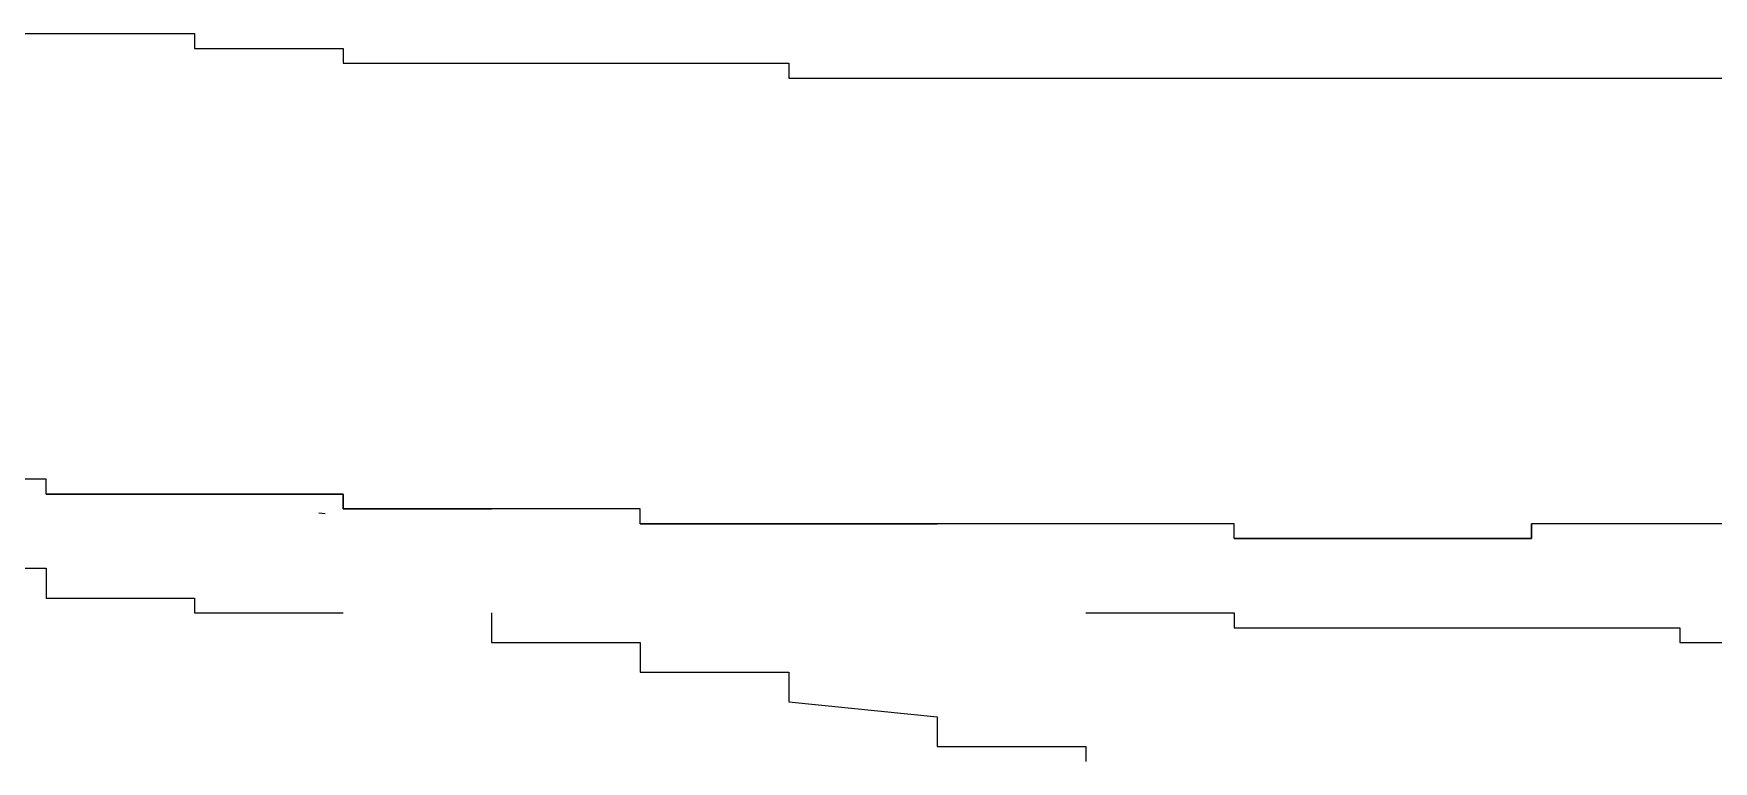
# Model space of a CAD drawing. Header units: millimetres. Extents: x -162945 to 7560, y -3558 to 130718.
# Drawn here: x -120987 to -119856, y -2261 to -1771 of the extents above; entities that cross this region are included whole.
import ezdxf

# ---------------------------------------------------------------- set-up
doc = ezdxf.new("R2010")
doc.units = ezdxf.units.MM
doc.header["$LTSCALE"] = 5
doc.layers.add('E1-RI-3F$0$A-GLAZ', color=6, linetype='Continuous')
doc.layers.add('E1-RI-3F$0$A-GLAZ-CWMG', color=3, linetype='Continuous')

msp = doc.modelspace()

# ---------------------------------------------------------------- linework, layer by layer
at = {"layer": 'E1-RI-3F$0$A-GLAZ', "color": 8}
for p, q in [((-121078.7, -1771.3), (-120978.7, -1771.3)), ((-120978.7, -1771.3), (-120978.7, -1771.3)), ((-120978.7, -1771.3), (-120978.7, -1771.3)), ((-120978.7, -1771.3), (-120978.7, -1771.3)), ((-120978.7, -1771.3), (-120978.7, -1771.3)), ((-120978.7, -1771.3), (-120978.7, -1771.3)), ((-120978.7, -1771.3), (-120978.7, -1771.3)), ((-120978.7, -1771.3), (-120978.7, -1771.3)), ((-120978.7, -1771.3), (-120878.7, -1771.3)), ((-120878.7, -1771.3), (-120878.7, -1771.3)), ((-120878.7, -1771.3), (-120878.7, -1781.3)), ((-120878.7, -1781.3), (-120878.7, -1781.3)), ((-120878.7, -1781.3), (-120878.7, -1781.3)), ((-120878.7, -1781.3), (-120878.7, -1781.3)), ((-120878.7, -1781.3), (-120878.7, -1781.3)), ((-120878.7, -1781.3), (-120878.7, -1781.3)), ((-120878.7, -1781.3), (-120878.7, -1781.3)), ((-120878.7, -1781.3), (-120778.7, -1781.3)), ((-120778.7, -1781.3), (-120778.7, -1781.3)), ((-120778.7, -1781.3), (-120778.7, -1781.3)), ((-120778.7, -1781.3), (-120778.7, -1781.3)), ((-120778.7, -1781.3), (-120778.7, -1781.3)), ((-120778.7, -1781.3), (-120778.7, -1781.3)), ((-120778.7, -1781.3), (-120778.7, -1781.3)), ((-120778.7, -1781.3), (-120778.7, -1781.3)), ((-120778.7, -1781.3), (-120778.7, -1791.3)), ((-120778.7, -1791.3), (-120678.7, -1791.3)), ((-120678.7, -1791.3), (-120678.7, -1791.3)), ((-120678.7, -1791.3), (-120678.7, -1791.3)), ((-120678.7, -1791.3), (-120678.7, -1791.3)), ((-120678.7, -1791.3), (-120678.7, -1791.3)), ((-120678.7, -1791.3), (-120678.7, -1791.3)), ((-120678.7, -1791.3), (-120678.7, -1791.3)), ((-120678.7, -1791.3), (-120678.7, -1791.3)), ((-120678.7, -1791.3), (-120678.7, -1791.3)), ((-120678.7, -1791.3), (-120578.7, -1791.3)), ((-120578.7, -1791.3), (-120578.7, -1791.3)), ((-120578.7, -1791.3), (-120578.7, -1791.3)), ((-120578.7, -1791.3), (-120578.7, -1791.3)), ((-120578.7, -1791.3), (-120578.7, -1791.3)), ((-120578.7, -1791.3), (-120578.7, -1791.3)), ((-120578.7, -1791.3), (-120578.7, -1791.3)), ((-120578.7, -1791.3), (-120578.7, -1791.3)), ((-120578.7, -1791.3), (-120478.7, -1791.3)), ((-120478.7, -1791.3), (-120478.7, -1801.3)), ((-120478.7, -1801.3), (-120478.7, -1801.3)), ((-120478.7, -1801.3), (-120478.7, -1801.3)), ((-120478.7, -1801.3), (-120478.7, -1801.3)), ((-120478.7, -1801.3), (-120478.7, -1801.3)), ((-120478.7, -1801.3), (-120478.7, -1801.3)), ((-120478.7, -1801.3), (-120478.7, -1801.3)), ((-120478.7, -1801.3), (-120478.7, -1801.3)), ((-120478.7, -1801.3), (-120378.7, -1801.3)), ((-120378.7, -1801.3), (-120378.7, -1801.3)), ((-120378.7, -1801.3), (-120378.7, -1801.3)), ((-120378.7, -1801.3), (-120378.7, -1801.3)), ((-120378.7, -1801.3), (-120378.7, -1801.3)), ((-120378.7, -1801.3), (-120378.7, -1801.3)), ((-120378.7, -1801.3), (-120378.7, -1801.3)), ((-120378.7, -1801.3), (-120378.7, -1801.3)), ((-120378.7, -1801.3), (-120378.7, -1801.3)), ((-120378.7, -1801.3), (-120278.7, -1801.3)), ((-120278.7, -1801.3), (-120278.7, -1801.3)), ((-120278.7, -1801.3), (-120278.7, -1801.3)), ((-120278.7, -1801.3), (-120278.7, -1801.3)), ((-120278.7, -1801.3), (-120278.7, -1801.3)), ((-120278.7, -1801.3), (-120278.7, -1801.3)), ((-120278.7, -1801.3), (-120278.7, -1801.3)), ((-120278.7, -1801.3), (-120278.7, -1801.3)), ((-120278.7, -1801.3), (-120178.7, -1801.3)), ((-120178.7, -1801.3), (-120178.7, -1801.3)), ((-120178.7, -1801.3), (-120178.7, -1801.3)), ((-120178.7, -1801.3), (-120178.7, -1801.3)), ((-120178.7, -1801.3), (-120178.7, -1801.3)), ((-120178.7, -1801.3), (-120178.7, -1801.3)), ((-120178.7, -1801.3), (-120178.7, -1801.3)), ((-120178.7, -1801.3), (-120178.7, -1801.3)), ((-120178.7, -1801.3), (-120178.7, -1801.3)), ((-120178.7, -1801.3), (-120078.7, -1801.3)), ((-120078.7, -1801.3), (-120078.7, -1801.3)), ((-120078.7, -1801.3), (-120078.7, -1801.3)), ((-120078.7, -1801.3), (-120078.7, -1801.3)), ((-120078.7, -1801.3), (-120078.7, -1801.3)), ((-120078.7, -1801.3), (-120078.7, -1801.3)), ((-120078.7, -1801.3), (-120078.7, -1801.3)), ((-120078.7, -1801.3), (-120078.7, -1801.3)), ((-120078.7, -1801.3), (-120078.7, -1801.3)), ((-120078.7, -1801.3), (-119978.7, -1801.3)), ((-119978.7, -1801.3), (-119978.7, -1801.3)), ((-119978.7, -1801.3), (-119978.7, -1801.3)), ((-119978.7, -1801.3), (-119978.7, -1801.3)), ((-119978.7, -1801.3), (-119978.7, -1801.3)), ((-119978.7, -1801.3), (-119978.7, -1801.3)), ((-119978.7, -1801.3), (-119978.7, -1801.3)), ((-119978.7, -1801.3), (-119978.7, -1801.3)), ((-119978.7, -1801.3), (-119978.7, -1801.3)), ((-119978.7, -1801.3), (-119878.7, -1801.3)), ((-119878.7, -1801.3), (-119878.7, -1801.3)), ((-119878.7, -1801.3), (-119878.7, -1801.3)), ((-119878.7, -1801.3), (-119878.7, -1801.3)), ((-119878.7, -1801.3), (-119878.7, -1801.3)), ((-119878.7, -1801.3), (-119878.7, -1801.3)), ((-119878.7, -1801.3), (-119878.7, -1801.3)), ((-119878.7, -1801.3), (-119878.7, -1801.3)), ((-119878.7, -1801.3), (-119778.7, -1801.3)), ((-120978.7, -2071.3), (-121078.7, -2071.3)), ((-120978.7, -2081.3), (-120978.7, -2071.3)), ((-120978.7, -2071.3), (-120978.7, -2071.3)), ((-120978.7, -2071.3), (-120978.7, -2071.3)), ((-120978.7, -2071.3), (-120978.7, -2071.3)), ((-120978.7, -2071.3), (-120978.7, -2071.3)), ((-120978.7, -2071.3), (-120978.7, -2071.3)), ((-120878.7, -2081.3), (-120978.7, -2081.3)), ((-120978.7, -2081.3), (-120978.7, -2081.3)), ((-120978.7, -2081.3), (-120978.7, -2081.3)), ((-120778.7, -2081.3), (-120878.7, -2081.3)), ((-120878.7, -2081.3), (-120878.7, -2081.3)), ((-120878.7, -2081.3), (-120878.7, -2081.3)), ((-120878.7, -2081.3), (-120878.7, -2081.3)), ((-120878.7, -2081.3), (-120878.7, -2081.3)), ((-120878.7, -2081.3), (-120878.7, -2081.3)), ((-120878.7, -2081.3), (-120878.7, -2081.3)), ((-120878.7, -2081.3), (-120878.7, -2081.3)), ((-120878.7, -2081.3), (-120878.7, -2081.3)), ((-120778.7, -2091.3), (-120778.7, -2081.3)), ((-120778.7, -2081.3), (-120778.7, -2081.3)), ((-120678.7, -2091.3), (-120778.7, -2091.3)), ((-120778.7, -2091.3), (-120778.7, -2091.3)), ((-120778.7, -2091.3), (-120778.7, -2091.3)), ((-120778.7, -2091.3), (-120778.7, -2091.3)), ((-120778.7, -2091.3), (-120778.7, -2091.3)), ((-120778.7, -2091.3), (-120778.7, -2091.3)), ((-120578.7, -2091.3), (-120678.7, -2091.3)), ((-120678.7, -2091.3), (-120678.7, -2091.3)), ((-120678.7, -2091.3), (-120678.7, -2091.3)), ((-120678.7, -2091.3), (-120678.7, -2091.3)), ((-120678.7, -2091.3), (-120678.7, -2091.3)), ((-120678.7, -2091.3), (-120678.7, -2091.3)), ((-120678.7, -2091.3), (-120678.7, -2091.3)), ((-120678.7, -2091.3), (-120678.7, -2091.3)), ((-120678.7, -2091.3), (-120678.7, -2091.3)), ((-120578.7, -2101.3), (-120578.7, -2091.3)), ((-120578.7, -2091.3), (-120578.7, -2091.3)), ((-120578.7, -2091.3), (-120578.7, -2091.3)), ((-120478.7, -2101.3), (-120578.7, -2101.3)), ((-120578.7, -2101.3), (-120578.7, -2101.3)), ((-120578.7, -2101.3), (-120578.7, -2101.3)), ((-120578.7, -2101.3), (-120578.7, -2101.3)), ((-120578.7, -2101.3), (-120578.7, -2101.3)), ((-120578.7, -2101.3), (-120578.7, -2101.3)), ((-120378.7, -2101.3), (-120478.7, -2101.3)), ((-120478.7, -2101.3), (-120478.7, -2101.3)), ((-120478.7, -2101.3), (-120478.7, -2101.3)), ((-120478.7, -2101.3), (-120478.7, -2101.3)), ((-120478.7, -2101.3), (-120478.7, -2101.3)), ((-120478.7, -2101.3), (-120478.7, -2101.3)), ((-120478.7, -2101.3), (-120478.7, -2101.3)), ((-120478.7, -2101.3), (-120478.7, -2101.3)), ((-120478.7, -2101.3), (-120478.7, -2101.3)), ((-120278.7, -2101.3), (-120378.7, -2101.3)), ((-120378.7, -2101.3), (-120378.7, -2101.3)), ((-120378.7, -2101.3), (-120378.7, -2101.3)), ((-120378.7, -2101.3), (-120378.7, -2101.3)), ((-120378.7, -2101.3), (-120378.7, -2101.3)), ((-120378.7, -2101.3), (-120378.7, -2101.3)), ((-120378.7, -2101.3), (-120378.7, -2101.3)), ((-120378.7, -2101.3), (-120378.7, -2101.3)), ((-120378.7, -2101.3), (-120378.7, -2101.3)), ((-120178.7, -2101.3), (-120278.7, -2101.3)), ((-120278.7, -2101.3), (-120278.7, -2101.3)), ((-120278.7, -2101.3), (-120278.7, -2101.3)), ((-120278.7, -2101.3), (-120278.7, -2101.3)), ((-120278.7, -2101.3), (-120278.7, -2101.3)), ((-120278.7, -2101.3), (-120278.7, -2101.3)), ((-120278.7, -2101.3), (-120278.7, -2101.3)), ((-120278.7, -2101.3), (-120278.7, -2101.3)), ((-120278.7, -2101.3), (-120278.7, -2101.3)), ((-120178.7, -2111.3), (-120178.7, -2101.3)), ((-119878.7, -2101.3), (-119978.7, -2101.3)), ((-119978.7, -2101.3), (-119978.7, -2101.3)), ((-119978.7, -2101.3), (-119978.7, -2101.3)), ((-119978.7, -2101.3), (-119978.7, -2111.3)), ((-119978.7, -2101.3), (-119978.7, -2101.3)), ((-119978.7, -2111.3), (-119978.7, -2101.3)), ((-119978.7, -2101.3), (-119978.7, -2101.3)), ((-119978.7, -2101.3), (-119978.7, -2101.3)), ((-119978.7, -2101.3), (-119978.7, -2101.3)), ((-119978.7, -2101.3), (-119978.7, -2101.3)), ((-119978.7, -2101.3), (-119978.7, -2101.3)), ((-119978.7, -2101.3), (-119978.7, -2101.3)), ((-119978.7, -2101.3), (-119978.7, -2101.3)), ((-119978.7, -2101.3), (-119978.7, -2101.3)), ((-119978.7, -2101.3), (-119978.7, -2101.3)), ((-119978.7, -2101.3), (-119978.7, -2101.3)), ((-119978.7, -2101.3), (-119978.7, -2101.3)), ((-119978.7, -2101.3), (-119978.7, -2101.3)), ((-119778.7, -2101.3), (-119878.7, -2101.3)), ((-119878.7, -2101.3), (-119878.7, -2101.3)), ((-119878.7, -2101.3), (-119878.7, -2101.3)), ((-119878.7, -2101.3), (-119878.7, -2101.3)), ((-119878.7, -2101.3), (-119878.7, -2101.3)), ((-119878.7, -2101.3), (-119878.7, -2101.3)), ((-119878.7, -2101.3), (-119878.7, -2101.3)), ((-119878.7, -2101.3), (-119878.7, -2101.3)), ((-119878.7, -2101.3), (-119878.7, -2101.3)), ((-120078.7, -2111.3), (-120178.7, -2111.3)), ((-120178.7, -2111.3), (-120178.7, -2111.3)), ((-120178.7, -2111.3), (-120178.7, -2111.3)), ((-120178.7, -2111.3), (-120178.7, -2111.3)), ((-120178.7, -2111.3), (-120178.7, -2111.3)), ((-120178.7, -2111.3), (-120178.7, -2111.3)), ((-120178.7, -2111.3), (-120178.7, -2111.3)), ((-120178.7, -2111.3), (-120178.7, -2111.3)), ((-120178.7, -2111.3), (-120178.7, -2111.3)), ((-120178.7, -2111.3), (-120178.7, -2111.3)), ((-120178.7, -2111.3), (-120178.7, -2111.3)), ((-120178.7, -2111.3), (-120178.7, -2111.3)), ((-120178.7, -2111.3), (-120178.7, -2111.3)), ((-120178.7, -2111.3), (-120178.7, -2111.3)), ((-120178.7, -2111.3), (-120178.7, -2111.3)), ((-120178.7, -2111.3), (-120178.7, -2111.3)), ((-120178.7, -2111.3), (-120178.7, -2111.3)), ((-120178.7, -2111.3), (-120178.7, -2111.3)), ((-120178.7, -2111.3), (-120178.7, -2111.3)), ((-120178.7, -2111.3), (-120178.7, -2111.3)), ((-120178.7, -2111.3), (-120178.7, -2111.3)), ((-120178.7, -2111.3), (-120178.7, -2111.3)), ((-120178.7, -2111.3), (-120178.7, -2111.3)), ((-120178.7, -2111.3), (-120178.7, -2111.3)), ((-120178.7, -2111.3), (-120178.7, -2111.3)), ((-120178.7, -2111.3), (-120178.7, -2111.3)), ((-120178.7, -2111.3), (-120178.7, -2111.3)), ((-120178.7, -2111.3), (-120178.7, -2111.3)), ((-120178.7, -2111.3), (-120178.7, -2111.3)), ((-120178.7, -2111.3), (-120178.7, -2111.3)), ((-120178.7, -2111.3), (-120178.7, -2111.3)), ((-120178.7, -2111.3), (-120178.7, -2111.3)), ((-120178.7, -2111.3), (-120178.7, -2111.3)), ((-120178.7, -2111.3), (-120178.7, -2111.3)), ((-120178.7, -2111.3), (-120178.7, -2111.3)), ((-120178.7, -2111.3), (-120178.7, -2111.3)), ((-120178.7, -2111.3), (-120078.7, -2111.3)), ((-119978.7, -2111.3), (-120078.7, -2111.3)), ((-120078.7, -2111.3), (-120078.7, -2111.3)), ((-120078.7, -2111.3), (-120078.7, -2111.3)), ((-120078.7, -2111.3), (-120078.7, -2111.3)), ((-120078.7, -2111.3), (-120078.7, -2111.3)), ((-120078.7, -2111.3), (-120078.7, -2111.3)), ((-120078.7, -2111.3), (-120078.7, -2111.3)), ((-120078.7, -2111.3), (-120078.7, -2111.3)), ((-120078.7, -2111.3), (-120078.7, -2111.3)), ((-120078.7, -2111.3), (-120078.7, -2111.3)), ((-120078.7, -2111.3), (-120078.7, -2111.3)), ((-120078.7, -2111.3), (-120078.7, -2111.3)), ((-120078.7, -2111.3), (-120078.7, -2111.3)), ((-120078.7, -2111.3), (-120078.7, -2111.3)), ((-120078.7, -2111.3), (-120078.7, -2111.3)), ((-120078.7, -2111.3), (-120078.7, -2111.3)), ((-120078.7, -2111.3), (-120078.7, -2111.3)), ((-120078.7, -2111.3), (-120078.7, -2111.3)), ((-120078.7, -2111.3), (-120078.7, -2111.3)), ((-120078.7, -2111.3), (-120078.7, -2111.3)), ((-120078.7, -2111.3), (-120078.7, -2111.3)), ((-120078.7, -2111.3), (-120078.7, -2111.3)), ((-120078.7, -2111.3), (-120078.7, -2111.3)), ((-120078.7, -2111.3), (-120078.7, -2111.3)), ((-120078.7, -2111.3), (-120078.7, -2111.3)), ((-120078.7, -2111.3), (-120078.7, -2111.3)), ((-120078.7, -2111.3), (-120078.7, -2111.3)), ((-120078.7, -2111.3), (-120078.7, -2111.3)), ((-120078.7, -2111.3), (-120078.7, -2111.3)), ((-120078.7, -2111.3), (-120078.7, -2111.3)), ((-120078.7, -2111.3), (-120078.7, -2111.3)), ((-120078.7, -2111.3), (-120078.7, -2111.3)), ((-120078.7, -2111.3), (-120078.7, -2111.3)), ((-120078.7, -2111.3), (-120078.7, -2111.3)), ((-120078.7, -2111.3), (-120078.7, -2111.3)), ((-120078.7, -2111.3), (-120078.7, -2111.3)), ((-120078.7, -2111.3), (-120078.7, -2111.3)), ((-120078.7, -2111.3), (-120078.7, -2111.3)), ((-120078.7, -2111.3), (-120078.7, -2111.3)), ((-120078.7, -2111.3), (-120078.7, -2111.3)), ((-120078.7, -2111.3), (-120078.7, -2111.3)), ((-120078.7, -2111.3), (-120078.7, -2111.3)), ((-120078.7, -2111.3), (-120078.7, -2111.3)), ((-120078.7, -2111.3), (-120078.7, -2111.3)), ((-120078.7, -2111.3), (-120078.7, -2111.3)), ((-120078.7, -2111.3), (-120078.7, -2111.3)), ((-120078.7, -2111.3), (-120078.7, -2111.3)), ((-120078.7, -2111.3), (-120078.7, -2111.3)), ((-120078.7, -2111.3), (-120078.7, -2111.3)), ((-120078.7, -2111.3), (-120078.7, -2111.3)), ((-120078.7, -2111.3), (-120078.7, -2111.3)), ((-120078.7, -2111.3), (-120078.7, -2111.3)), ((-120078.7, -2111.3), (-120078.7, -2111.3)), ((-120078.7, -2111.3), (-120078.7, -2111.3)), ((-120078.7, -2111.3), (-120078.7, -2111.3)), ((-120078.7, -2111.3), (-120078.7, -2111.3)), ((-120078.7, -2111.3), (-120078.7, -2111.3)), ((-120078.7, -2111.3), (-120078.7, -2111.3)), ((-120078.7, -2111.3), (-120078.7, -2111.3)), ((-120078.7, -2111.3), (-120078.7, -2111.3)), ((-120078.7, -2111.3), (-120078.7, -2111.3)), ((-120078.7, -2111.3), (-120078.7, -2111.3)), ((-120078.7, -2111.3), (-120078.7, -2111.3)), ((-120078.7, -2111.3), (-120078.7, -2111.3)), ((-120078.7, -2111.3), (-120078.7, -2111.3)), ((-120078.7, -2111.3), (-120078.7, -2111.3)), ((-120078.7, -2111.3), (-120078.7, -2111.3)), ((-120078.7, -2111.3), (-120078.7, -2111.3)), ((-120078.7, -2111.3), (-120078.7, -2111.3)), ((-120078.7, -2111.3), (-120078.7, -2111.3)), ((-120078.7, -2111.3), (-120078.7, -2111.3)), ((-120078.7, -2111.3), (-120078.7, -2111.3)), ((-120078.7, -2111.3), (-120078.7, -2111.3)), ((-120078.7, -2111.3), (-120078.7, -2111.3)), ((-120078.7, -2111.3), (-120078.7, -2111.3)), ((-120078.7, -2111.3), (-120078.7, -2111.3)), ((-120078.7, -2111.3), (-120078.7, -2111.3)), ((-120078.7, -2111.3), (-120078.7, -2111.3)), ((-120078.7, -2111.3), (-119978.7, -2111.3)), ((-120078.7, -2111.3), (-120078.7, -2111.3)), ((-120078.7, -2111.3), (-120078.7, -2111.3)), ((-119978.7, -2111.3), (-119978.7, -2111.3)), ((-119978.7, -2111.3), (-119978.7, -2111.3)), ((-119978.7, -2111.3), (-119978.7, -2111.3)), ((-119978.7, -2111.3), (-119978.7, -2111.3)), ((-119978.7, -2111.3), (-119978.7, -2111.3)), ((-119978.7, -2111.3), (-119978.7, -2111.3)), ((-119978.7, -2111.3), (-119978.7, -2111.3)), ((-119978.7, -2111.3), (-119978.7, -2111.3)), ((-119978.7, -2111.3), (-119978.7, -2111.3)), ((-119978.7, -2111.3), (-119978.7, -2111.3)), ((-119978.7, -2111.3), (-119978.7, -2111.3)), ((-119978.7, -2111.3), (-119978.7, -2111.3)), ((-119978.7, -2111.3), (-119978.7, -2111.3)), ((-119978.7, -2111.3), (-119978.7, -2111.3)), ((-119978.7, -2111.3), (-119978.7, -2111.3)), ((-119978.7, -2111.3), (-119978.7, -2111.3)), ((-119978.7, -2111.3), (-119978.7, -2111.3)), ((-119978.7, -2111.3), (-119978.7, -2111.3)), ((-119978.7, -2111.3), (-119978.7, -2111.3)), ((-119978.7, -2111.3), (-119978.7, -2111.3)), ((-119978.7, -2111.3), (-119978.7, -2111.3)), ((-119978.7, -2111.3), (-119978.7, -2111.3)), ((-119978.7, -2111.3), (-119978.7, -2111.3)), ((-119978.7, -2111.3), (-119978.7, -2111.3)), ((-119978.7, -2111.3), (-119978.7, -2111.3)), ((-119978.7, -2111.3), (-119978.7, -2111.3)), ((-119978.7, -2111.3), (-119978.7, -2111.3)), ((-119978.7, -2111.3), (-119978.7, -2111.3)), ((-119978.7, -2111.3), (-119978.7, -2111.3)), ((-119978.7, -2111.3), (-119978.7, -2111.3)), ((-119978.7, -2111.3), (-119978.7, -2111.3)), ((-119978.7, -2111.3), (-119978.7, -2111.3)), ((-119978.7, -2111.3), (-119978.7, -2111.3)), ((-119978.7, -2111.3), (-119978.7, -2111.3)), ((-119978.7, -2111.3), (-119978.7, -2111.3)), ((-119978.7, -2111.3), (-119978.7, -2111.3)), ((-119978.7, -2111.3), (-119978.7, -2111.3)), ((-119978.7, -2111.3), (-119978.7, -2111.3)), ((-119978.7, -2111.3), (-119978.7, -2111.3)), ((-119978.7, -2111.3), (-119978.7, -2111.3)), ((-119978.7, -2111.3), (-119978.7, -2111.3)), ((-119978.7, -2111.3), (-119978.7, -2111.3)), ((-119978.7, -2111.3), (-119978.7, -2111.3)), ((-119978.7, -2111.3), (-119978.7, -2111.3)), ((-119978.7, -2111.3), (-119978.7, -2111.3)), ((-119978.7, -2111.3), (-119978.7, -2111.3)), ((-119978.7, -2111.3), (-119978.7, -2111.3)), ((-119978.7, -2111.3), (-119978.7, -2111.3)), ((-121078.7, -2131.3), (-120978.7, -2131.3)), ((-120978.7, -2131.3), (-120978.7, -2131.3)), ((-120978.7, -2131.3), (-120978.7, -2131.3)), ((-120978.7, -2131.3), (-120978.7, -2131.3)), ((-120978.7, -2131.3), (-120978.7, -2141.3)), ((-120978.7, -2141.3), (-120978.7, -2141.3)), ((-120978.7, -2141.3), (-120978.7, -2141.3)), ((-120978.7, -2141.3), (-120978.7, -2141.3)), ((-120978.7, -2141.3), (-120978.7, -2141.3)), ((-120978.7, -2141.3), (-120978.7, -2141.3)), ((-120978.7, -2141.3), (-120978.7, -2141.3)), ((-120978.7, -2141.3), (-120978.7, -2141.3)), ((-120978.7, -2141.3), (-120978.7, -2141.3)), ((-120978.7, -2141.3), (-120978.7, -2141.3)), ((-120978.7, -2141.3), (-120978.7, -2141.3)), ((-120978.7, -2141.3), (-120978.7, -2141.3)), ((-120978.7, -2141.3), (-120978.7, -2141.3)), ((-120978.7, -2141.3), (-120978.7, -2141.3)), ((-120978.7, -2141.3), (-120978.7, -2141.3)), ((-120978.7, -2141.3), (-120978.7, -2141.3)), ((-120978.7, -2141.3), (-120978.7, -2141.3)), ((-120978.7, -2141.3), (-120978.7, -2141.3)), ((-120978.7, -2141.3), (-120978.7, -2141.3)), ((-120978.7, -2141.3), (-120978.7, -2141.3)), ((-120978.7, -2141.3), (-120978.7, -2141.3)), ((-120978.7, -2141.3), (-120978.7, -2141.3)), ((-120978.7, -2141.3), (-120978.7, -2141.3)), ((-120978.7, -2141.3), (-120978.7, -2141.3)), ((-120978.7, -2141.3), (-120978.7, -2141.3)), ((-120978.7, -2141.3), (-120978.7, -2141.3)), ((-120978.7, -2141.3), (-120978.7, -2141.3)), ((-120978.7, -2141.3), (-120978.7, -2141.3)), ((-120978.7, -2141.3), (-120978.7, -2141.3)), ((-120978.7, -2141.3), (-120978.7, -2141.3)), ((-120978.7, -2141.3), (-120978.7, -2141.3)), ((-120978.7, -2141.3), (-120978.7, -2141.3)), ((-120978.7, -2141.3), (-120978.7, -2141.3)), ((-120978.7, -2141.3), (-120978.7, -2151.3)), ((-120978.7, -2151.3), (-120878.7, -2151.3)), ((-120878.7, -2151.3), (-120878.7, -2151.3)), ((-120878.7, -2151.3), (-120878.7, -2151.3)), ((-120878.7, -2151.3), (-120878.7, -2151.3)), ((-120878.7, -2151.3), (-120878.7, -2151.3)), ((-120878.7, -2151.3), (-120878.7, -2151.3)), ((-120878.7, -2151.3), (-120878.7, -2151.3)), ((-120878.7, -2151.3), (-120878.7, -2151.3)), ((-120878.7, -2151.3), (-120878.7, -2151.3)), ((-120878.7, -2151.3), (-120878.7, -2151.3)), ((-120878.7, -2151.3), (-120878.7, -2151.3)), ((-120878.7, -2151.3), (-120878.7, -2151.3)), ((-120878.7, -2151.3), (-120878.7, -2151.3)), ((-120878.7, -2151.3), (-120878.7, -2151.3)), ((-120878.7, -2151.3), (-120878.7, -2151.3)), ((-120878.7, -2151.3), (-120878.7, -2151.3)), ((-120878.7, -2151.3), (-120878.7, -2151.3)), ((-120878.7, -2151.3), (-120878.7, -2151.3)), ((-120878.7, -2151.3), (-120878.7, -2151.3)), ((-120878.7, -2151.3), (-120878.7, -2151.3)), ((-120878.7, -2151.3), (-120878.7, -2151.3)), ((-120878.7, -2151.3), (-120878.7, -2151.3)), ((-120878.7, -2151.3), (-120878.7, -2151.3)), ((-120878.7, -2151.3), (-120878.7, -2151.3)), ((-120878.7, -2151.3), (-120878.7, -2151.3)), ((-120878.7, -2151.3), (-120878.7, -2151.3)), ((-120878.7, -2151.3), (-120878.7, -2151.3)), ((-120878.7, -2151.3), (-120878.7, -2151.3)), ((-120878.7, -2151.3), (-120878.7, -2151.3)), ((-120878.7, -2151.3), (-120878.7, -2151.3)), ((-120878.7, -2151.3), (-120878.7, -2151.3)), ((-120878.7, -2151.3), (-120878.7, -2151.3)), ((-120878.7, -2151.3), (-120878.7, -2161.3)), ((-120878.7, -2161.3), (-120878.7, -2161.3)), ((-120878.7, -2161.3), (-120878.7, -2161.3)), ((-120878.7, -2161.3), (-120878.7, -2161.3)), ((-120878.7, -2161.3), (-120878.7, -2161.3)), ((-120878.7, -2161.3), (-120878.7, -2161.3)), ((-120878.7, -2161.3), (-120778.7, -2161.3)), ((-120778.7, -2161.3), (-120778.7, -2161.3)), ((-120778.7, -2161.3), (-120778.7, -2161.3)), ((-120778.7, -2161.3), (-120778.7, -2161.3)), ((-120778.7, -2161.3), (-120778.7, -2161.3)), ((-120778.7, -2161.3), (-120778.7, -2161.3)), ((-120778.7, -2161.3), (-120778.7, -2161.3)), ((-120778.7, -2161.3), (-120778.7, -2161.3)), ((-120778.7, -2161.3), (-120778.7, -2161.3)), ((-120778.7, -2161.3), (-120778.7, -2161.3)), ((-120778.7, -2161.3), (-120778.7, -2161.3)), ((-120778.7, -2161.3), (-120778.7, -2161.3)), ((-120778.7, -2161.3), (-120778.7, -2161.3)), ((-120778.7, -2161.3), (-120778.7, -2161.3)), ((-120678.7, -2161.3), (-120678.7, -2161.3)), ((-120678.7, -2161.3), (-120678.7, -2161.3)), ((-120678.7, -2161.3), (-120678.7, -2161.3)), ((-120678.7, -2161.3), (-120678.7, -2161.3)), ((-120678.7, -2161.3), (-120678.7, -2161.3)), ((-120678.7, -2161.3), (-120678.7, -2161.3)), ((-120678.7, -2161.3), (-120678.7, -2161.3)), ((-120678.7, -2161.3), (-120678.7, -2161.3)), ((-120678.7, -2161.3), (-120678.7, -2161.3)), ((-120678.7, -2161.3), (-120678.7, -2171.3)), ((-120678.7, -2171.3), (-120678.7, -2171.3)), ((-120678.7, -2171.3), (-120678.7, -2171.3)), ((-120678.7, -2171.3), (-120678.7, -2171.3)), ((-120678.7, -2171.3), (-120678.7, -2171.3)), ((-120678.7, -2171.3), (-120678.7, -2171.3)), ((-120678.7, -2171.3), (-120678.7, -2171.3)), ((-120678.7, -2171.3), (-120678.7, -2171.3)), ((-120678.7, -2171.3), (-120678.7, -2171.3)), ((-120678.7, -2171.3), (-120678.7, -2171.3)), ((-120678.7, -2171.3), (-120678.7, -2171.3)), ((-120678.7, -2171.3), (-120678.7, -2171.3)), ((-120678.7, -2171.3), (-120678.7, -2171.3)), ((-120678.7, -2171.3), (-120678.7, -2171.3)), ((-120678.7, -2171.3), (-120678.7, -2171.3)), ((-120678.7, -2171.3), (-120678.7, -2171.3)), ((-120678.7, -2171.3), (-120678.7, -2171.3)), ((-120678.7, -2171.3), (-120678.7, -2171.3)), ((-120678.7, -2171.3), (-120678.7, -2171.3)), ((-120678.7, -2171.3), (-120678.7, -2171.3)), ((-120678.7, -2171.3), (-120678.7, -2181.3)), ((-120278.7, -2161.3), (-120278.7, -2161.3)), ((-120278.7, -2161.3), (-120278.7, -2161.3)), ((-120278.7, -2161.3), (-120278.7, -2161.3)), ((-120278.7, -2161.3), (-120278.7, -2161.3)), ((-120278.7, -2161.3), (-120278.7, -2161.3)), ((-120278.7, -2161.3), (-120278.7, -2161.3)), ((-120278.7, -2161.3), (-120278.7, -2161.3)), ((-120278.7, -2161.3), (-120278.7, -2161.3)), ((-120278.7, -2161.3), (-120278.7, -2161.3)), ((-120278.7, -2161.3), (-120278.7, -2161.3)), ((-120278.7, -2161.3), (-120278.7, -2161.3)), ((-120278.7, -2161.3), (-120278.7, -2161.3)), ((-120278.7, -2161.3), (-120278.7, -2161.3)), ((-120278.7, -2161.3), (-120278.7, -2161.3)), ((-120278.7, -2161.3), (-120278.7, -2161.3)), ((-120278.7, -2161.3), (-120278.7, -2161.3)), ((-120278.7, -2161.3), (-120278.7, -2161.3)), ((-120278.7, -2161.3), (-120278.7, -2161.3)), ((-120278.7, -2161.3), (-120278.7, -2161.3)), ((-120278.7, -2161.3), (-120178.7, -2161.3)), ((-120178.7, -2161.3), (-120178.7, -2161.3)), ((-120178.7, -2161.3), (-120178.7, -2161.3)), ((-120178.7, -2161.3), (-120178.7, -2161.3)), ((-120178.7, -2161.3), (-120178.7, -2161.3)), ((-120178.7, -2161.3), (-120178.7, -2161.3)), ((-120178.7, -2161.3), (-120178.7, -2161.3)), ((-120178.7, -2161.3), (-120178.7, -2161.3)), ((-120178.7, -2161.3), (-120178.7, -2171.3)), ((-120178.7, -2171.3), (-120178.7, -2171.3)), ((-120178.7, -2171.3), (-120178.7, -2171.3)), ((-120178.7, -2171.3), (-120178.7, -2171.3)), ((-120178.7, -2171.3), (-120178.7, -2171.3)), ((-120178.7, -2171.3), (-120178.7, -2171.3)), ((-120178.7, -2171.3), (-120178.7, -2171.3)), ((-120178.7, -2171.3), (-120178.7, -2171.3)), ((-120178.7, -2171.3), (-120178.7, -2171.3)), ((-120178.7, -2171.3), (-120178.7, -2171.3)), ((-120178.7, -2171.3), (-120178.7, -2171.3)), ((-120178.7, -2171.3), (-120178.7, -2171.3)), ((-120178.7, -2171.3), (-120178.7, -2171.3)), ((-120178.7, -2171.3), (-120178.7, -2171.3)), ((-120178.7, -2171.3), (-120178.7, -2171.3)), ((-120178.7, -2171.3), (-120178.7, -2171.3)), ((-120178.7, -2171.3), (-120178.7, -2171.3)), ((-120178.7, -2171.3), (-120178.7, -2171.3)), ((-120178.7, -2171.3), (-120178.7, -2171.3)), ((-120178.7, -2171.3), (-120178.7, -2171.3)), ((-120178.7, -2171.3), (-120178.7, -2171.3)), ((-120178.7, -2171.3), (-120178.7, -2171.3)), ((-120178.7, -2171.3), (-120178.7, -2171.3)), ((-120178.7, -2171.3), (-120178.7, -2171.3)), ((-120178.7, -2171.3), (-120178.7, -2171.3)), ((-120178.7, -2171.3), (-120178.7, -2171.3)), ((-120178.7, -2171.3), (-120178.7, -2171.3)), ((-120178.7, -2171.3), (-120178.7, -2171.3)), ((-120178.7, -2171.3), (-120178.7, -2171.3)), ((-120178.7, -2171.3), (-120178.7, -2171.3)), ((-120178.7, -2171.3), (-120078.7, -2171.3)), ((-120078.7, -2171.3), (-120078.7, -2171.3)), ((-120078.7, -2171.3), (-120078.7, -2171.3)), ((-120078.7, -2171.3), (-120078.7, -2171.3)), ((-120078.7, -2171.3), (-120078.7, -2171.3)), ((-120078.7, -2171.3), (-120078.7, -2171.3)), ((-120078.7, -2171.3), (-120078.7, -2171.3)), ((-120078.7, -2171.3), (-120078.7, -2171.3)), ((-120078.7, -2171.3), (-120078.7, -2171.3)), ((-120078.7, -2171.3), (-120078.7, -2171.3)), ((-120078.7, -2171.3), (-120078.7, -2171.3)), ((-120078.7, -2171.3), (-120078.7, -2171.3)), ((-120078.7, -2171.3), (-120078.7, -2171.3)), ((-120078.7, -2171.3), (-120078.7, -2171.3)), ((-120078.7, -2171.3), (-120078.7, -2171.3)), ((-120078.7, -2171.3), (-120078.7, -2171.3)), ((-120078.7, -2171.3), (-120078.7, -2171.3)), ((-120078.7, -2171.3), (-120078.7, -2171.3)), ((-120078.7, -2171.3), (-120078.7, -2171.3)), ((-120078.7, -2171.3), (-120078.7, -2171.3)), ((-120078.7, -2171.3), (-120078.7, -2171.3)), ((-120078.7, -2171.3), (-120078.7, -2171.3)), ((-120078.7, -2171.3), (-120078.7, -2171.3)), ((-120078.7, -2171.3), (-120078.7, -2171.3)), ((-120078.7, -2171.3), (-120078.7, -2171.3)), ((-120078.7, -2171.3), (-120078.7, -2171.3)), ((-120078.7, -2171.3), (-120078.7, -2171.3)), ((-120078.7, -2171.3), (-120078.7, -2171.3)), ((-120078.7, -2171.3), (-120078.7, -2171.3)), ((-120078.7, -2171.3), (-120078.7, -2171.3)), ((-120078.7, -2171.3), (-120078.7, -2171.3)), ((-120078.7, -2171.3), (-120078.7, -2171.3)), ((-120078.7, -2171.3), (-120078.7, -2171.3)), ((-120078.7, -2171.3), (-120078.7, -2171.3)), ((-120078.7, -2171.3), (-120078.7, -2171.3)), ((-120078.7, -2171.3), (-120078.7, -2171.3)), ((-120078.7, -2171.3), (-120078.7, -2171.3)), ((-120078.7, -2171.3), (-120078.7, -2171.3)), ((-120078.7, -2171.3), (-119978.7, -2171.3)), ((-119978.7, -2171.3), (-119978.7, -2171.3)), ((-119978.7, -2171.3), (-119978.7, -2171.3)), ((-119978.7, -2171.3), (-119978.7, -2171.3)), ((-119978.7, -2171.3), (-119978.7, -2171.3)), ((-119978.7, -2171.3), (-119978.7, -2171.3)), ((-119978.7, -2171.3), (-119978.7, -2171.3)), ((-119978.7, -2171.3), (-119978.7, -2171.3)), ((-119978.7, -2171.3), (-119978.7, -2171.3)), ((-119978.7, -2171.3), (-119978.7, -2171.3)), ((-119978.7, -2171.3), (-119978.7, -2171.3)), ((-119978.7, -2171.3), (-119978.7, -2171.3)), ((-119978.7, -2171.3), (-119978.7, -2171.3)), ((-119978.7, -2171.3), (-119978.7, -2171.3)), ((-119978.7, -2171.3), (-119978.7, -2171.3)), ((-119978.7, -2171.3), (-119978.7, -2171.3)), ((-119978.7, -2171.3), (-119978.7, -2171.3)), ((-119978.7, -2171.3), (-119978.7, -2171.3)), ((-119978.7, -2171.3), (-119978.7, -2171.3)), ((-119978.7, -2171.3), (-119978.7, -2171.3)), ((-119978.7, -2171.3), (-119978.7, -2171.3)), ((-119978.7, -2171.3), (-119978.7, -2171.3)), ((-119978.7, -2171.3), (-119978.7, -2171.3)), ((-119978.7, -2171.3), (-119978.7, -2171.3)), ((-119978.7, -2171.3), (-119978.7, -2171.3)), ((-119978.7, -2171.3), (-119978.7, -2171.3)), ((-119978.7, -2171.3), (-119978.7, -2171.3)), ((-119978.7, -2171.3), (-119978.7, -2171.3)), ((-119978.7, -2171.3), (-119978.7, -2171.3)), ((-119978.7, -2171.3), (-119978.7, -2171.3)), ((-119978.7, -2171.3), (-119978.7, -2171.3)), ((-119978.7, -2171.3), (-119978.7, -2171.3)), ((-119978.7, -2171.3), (-119978.7, -2171.3)), ((-119978.7, -2171.3), (-119978.7, -2171.3)), ((-119978.7, -2171.3), (-119978.7, -2171.3)), ((-119978.7, -2171.3), (-119978.7, -2171.3)), ((-119978.7, -2171.3), (-119978.7, -2171.3)), ((-119978.7, -2171.3), (-119878.7, -2171.3)), ((-119878.7, -2171.3), (-119878.7, -2171.3)), ((-119878.7, -2171.3), (-119878.7, -2171.3)), ((-119878.7, -2171.3), (-119878.7, -2171.3)), ((-119878.7, -2171.3), (-119878.7, -2171.3)), ((-119878.7, -2171.3), (-119878.7, -2171.3)), ((-119878.7, -2171.3), (-119878.7, -2171.3)), ((-119878.7, -2171.3), (-119878.7, -2171.3)), ((-119878.7, -2171.3), (-119878.7, -2171.3)), ((-119878.7, -2171.3), (-119878.7, -2171.3)), ((-119878.7, -2171.3), (-119878.7, -2171.3)), ((-119878.7, -2171.3), (-119878.7, -2171.3)), ((-119878.7, -2171.3), (-119878.7, -2171.3)), ((-119878.7, -2171.3), (-119878.7, -2171.3)), ((-119878.7, -2171.3), (-119878.7, -2171.3)), ((-119878.7, -2171.3), (-119878.7, -2181.3)), ((-120678.7, -2181.3), (-120678.7, -2181.3)), ((-120678.7, -2181.3), (-120678.7, -2181.3)), ((-120678.7, -2181.3), (-120678.7, -2181.3)), ((-120678.7, -2181.3), (-120678.7, -2181.3)), ((-120678.7, -2181.3), (-120678.7, -2181.3)), ((-120678.7, -2181.3), (-120678.7, -2181.3)), ((-120678.7, -2181.3), (-120678.7, -2181.3)), ((-120678.7, -2181.3), (-120678.7, -2181.3)), ((-120678.7, -2181.3), (-120678.7, -2181.3)), ((-120678.7, -2181.3), (-120578.7, -2181.3)), ((-120578.7, -2181.3), (-120578.7, -2181.3)), ((-120578.7, -2181.3), (-120578.7, -2181.3)), ((-120578.7, -2181.3), (-120578.7, -2181.3)), ((-120578.7, -2181.3), (-120578.7, -2181.3)), ((-120578.7, -2181.3), (-120578.7, -2181.3)), ((-120578.7, -2181.3), (-120578.7, -2181.3)), ((-120578.7, -2181.3), (-120578.7, -2181.3)), ((-120578.7, -2181.3), (-120578.7, -2181.3)), ((-120578.7, -2181.3), (-120578.7, -2191.3)), ((-119878.7, -2181.3), (-119878.7, -2181.3)), ((-119878.7, -2181.3), (-119878.7, -2181.3)), ((-119878.7, -2181.3), (-119878.7, -2181.3)), ((-119878.7, -2181.3), (-119878.7, -2181.3)), ((-119878.7, -2181.3), (-119878.7, -2181.3)), ((-119878.7, -2181.3), (-119878.7, -2181.3)), ((-119878.7, -2181.3), (-119878.7, -2181.3)), ((-119878.7, -2181.3), (-119878.7, -2181.3)), ((-119878.7, -2181.3), (-119878.7, -2181.3)), ((-119878.7, -2181.3), (-119878.7, -2181.3)), ((-119878.7, -2181.3), (-119878.7, -2181.3)), ((-119878.7, -2181.3), (-119878.7, -2181.3)), ((-119878.7, -2181.3), (-119878.7, -2181.3)), ((-119878.7, -2181.3), (-119878.7, -2181.3)), ((-119878.7, -2181.3), (-119878.7, -2181.3)), ((-119878.7, -2181.3), (-119878.7, -2181.3)), ((-119878.7, -2181.3), (-119878.7, -2181.3)), ((-119878.7, -2181.3), (-119878.7, -2181.3)), ((-119878.7, -2181.3), (-119878.7, -2181.3)), ((-119878.7, -2181.3), (-119878.7, -2181.3)), ((-119878.7, -2181.3), (-119878.7, -2181.3)), ((-119878.7, -2181.3), (-119878.7, -2181.3)), ((-119878.7, -2181.3), (-119778.7, -2181.3)), ((-120578.7, -2191.3), (-120578.7, -2191.3)), ((-120578.7, -2191.3), (-120578.7, -2191.3)), ((-120578.7, -2191.3), (-120578.7, -2191.3)), ((-120578.7, -2191.3), (-120578.7, -2191.3)), ((-120578.7, -2191.3), (-120578.7, -2191.3)), ((-120578.7, -2191.3), (-120578.7, -2191.3)), ((-120578.7, -2191.3), (-120578.7, -2191.3)), ((-120578.7, -2191.3), (-120578.7, -2191.3)), ((-120578.7, -2191.3), (-120578.7, -2191.3)), ((-120578.7, -2191.3), (-120578.7, -2191.3)), ((-120578.7, -2191.3), (-120578.7, -2191.3)), ((-120578.7, -2191.3), (-120578.7, -2191.3)), ((-120578.7, -2191.3), (-120578.7, -2191.3)), ((-120578.7, -2191.3), (-120578.7, -2191.3)), ((-120578.7, -2191.3), (-120578.7, -2191.3)), ((-120578.7, -2191.3), (-120578.7, -2191.3)), ((-120578.7, -2191.3), (-120578.7, -2191.3)), ((-120578.7, -2191.3), (-120578.7, -2191.3)), ((-120578.7, -2191.3), (-120578.7, -2191.3)), ((-120578.7, -2191.3), (-120578.7, -2201.3)), ((-120578.7, -2201.3), (-120578.7, -2201.3)), ((-120578.7, -2201.3), (-120578.7, -2201.3)), ((-120578.7, -2201.3), (-120578.7, -2201.3)), ((-120578.7, -2201.3), (-120578.7, -2201.3)), ((-120578.7, -2201.3), (-120578.7, -2201.3)), ((-120578.7, -2201.3), (-120578.7, -2201.3)), ((-120578.7, -2201.3), (-120578.7, -2201.3)), ((-120578.7, -2201.3), (-120578.7, -2201.3)), ((-120578.7, -2201.3), (-120578.7, -2201.3)), ((-120578.7, -2201.3), (-120578.7, -2201.3)), ((-120578.7, -2201.3), (-120578.7, -2201.3)), ((-120578.7, -2201.3), (-120578.7, -2201.3)), ((-120578.7, -2201.3), (-120578.7, -2201.3)), ((-120578.7, -2201.3), (-120578.7, -2201.3)), ((-120578.7, -2201.3), (-120478.7, -2201.3)), ((-120478.7, -2201.3), (-120478.7, -2201.3)), ((-120478.7, -2201.3), (-120478.7, -2201.3)), ((-120478.7, -2201.3), (-120478.7, -2201.3)), ((-120478.7, -2201.3), (-120478.7, -2211.3)), ((-120478.7, -2211.3), (-120478.7, -2211.3)), ((-120478.7, -2211.3), (-120478.7, -2211.3)), ((-120478.7, -2211.3), (-120478.7, -2211.3)), ((-120478.7, -2211.3), (-120478.7, -2211.3)), ((-120478.7, -2211.3), (-120478.7, -2211.3)), ((-120478.7, -2211.3), (-120478.7, -2211.3)), ((-120478.7, -2211.3), (-120478.7, -2211.3)), ((-120478.7, -2211.3), (-120478.7, -2211.3)), ((-120478.7, -2211.3), (-120478.7, -2211.3)), ((-120478.7, -2211.3), (-120478.7, -2211.3)), ((-120478.7, -2211.3), (-120478.7, -2211.3)), ((-120478.7, -2211.3), (-120478.7, -2211.3)), ((-120478.7, -2211.3), (-120478.7, -2211.3)), ((-120478.7, -2211.3), (-120478.7, -2211.3)), ((-120478.7, -2211.3), (-120478.7, -2211.3)), ((-120478.7, -2211.3), (-120478.7, -2211.3)), ((-120478.7, -2211.3), (-120478.7, -2211.3)), ((-120478.7, -2211.3), (-120478.7, -2211.3)), ((-120478.7, -2211.3), (-120478.7, -2211.3)), ((-120478.7, -2211.3), (-120478.7, -2221.3)), ((-120478.7, -2221.3), (-120478.7, -2221.3)), ((-120478.7, -2221.3), (-120478.7, -2221.3)), ((-120478.7, -2221.3), (-120478.7, -2221.3)), ((-120478.7, -2221.3), (-120478.7, -2221.3)), ((-120478.7, -2221.3), (-120478.7, -2221.3)), ((-120478.7, -2221.3), (-120478.7, -2221.3)), ((-120478.7, -2221.3), (-120478.7, -2221.3)), ((-120478.7, -2221.3), (-120478.7, -2221.3)), ((-120478.7, -2221.3), (-120478.7, -2221.3)), ((-120478.7, -2221.3), (-120478.7, -2221.3)), ((-120478.7, -2221.3), (-120478.7, -2221.3)), ((-120478.7, -2221.3), (-120478.7, -2221.3)), ((-120478.7, -2221.3), (-120478.7, -2221.3)), ((-120478.7, -2221.3), (-120478.7, -2221.3)), ((-120478.7, -2221.3), (-120478.7, -2221.3)), ((-120478.7, -2221.3), (-120478.7, -2221.3)), ((-120478.7, -2221.3), (-120478.7, -2221.3)), ((-120478.7, -2221.3), (-120478.7, -2221.3)), ((-120478.7, -2221.3), (-120478.7, -2221.3)), ((-120478.7, -2221.3), (-120378.7, -2231.3)), ((-120378.7, -2231.3), (-120378.7, -2231.3)), ((-120378.7, -2231.3), (-120378.7, -2231.3)), ((-120378.7, -2231.3), (-120378.7, -2231.3)), ((-120378.7, -2231.3), (-120378.7, -2231.3)), ((-120378.7, -2231.3), (-120378.7, -2231.3)), ((-120378.7, -2231.3), (-120378.7, -2231.3)), ((-120378.7, -2231.3), (-120378.7, -2231.3)), ((-120378.7, -2231.3), (-120378.7, -2231.3)), ((-120378.7, -2231.3), (-120378.7, -2231.3)), ((-120378.7, -2231.3), (-120378.7, -2231.3)), ((-120378.7, -2231.3), (-120378.7, -2231.3)), ((-120378.7, -2231.3), (-120378.7, -2231.3)), ((-120378.7, -2231.3), (-120378.7, -2231.3)), ((-120378.7, -2231.3), (-120378.7, -2231.3)), ((-120378.7, -2231.3), (-120378.7, -2231.3)), ((-120378.7, -2231.3), (-120378.7, -2231.3)), ((-120378.7, -2231.3), (-120378.7, -2231.3)), ((-120378.7, -2231.3), (-120378.7, -2231.3)), ((-120378.7, -2231.3), (-120378.7, -2241.3)), ((-120378.7, -2241.3), (-120378.7, -2241.3)), ((-120378.7, -2241.3), (-120378.7, -2241.3)), ((-120378.7, -2241.3), (-120378.7, -2241.3)), ((-120378.7, -2241.3), (-120378.7, -2241.3)), ((-120378.7, -2241.3), (-120378.7, -2241.3)), ((-120378.7, -2241.3), (-120378.7, -2241.3)), ((-120378.7, -2241.3), (-120378.7, -2241.3)), ((-120378.7, -2241.3), (-120378.7, -2241.3)), ((-120378.7, -2241.3), (-120378.7, -2241.3)), ((-120378.7, -2241.3), (-120378.7, -2241.3)), ((-120378.7, -2241.3), (-120378.7, -2241.3)), ((-120378.7, -2241.3), (-120378.7, -2241.3)), ((-120378.7, -2241.3), (-120378.7, -2241.3)), ((-120378.7, -2241.3), (-120378.7, -2241.3)), ((-120378.7, -2241.3), (-120378.7, -2241.3)), ((-120378.7, -2241.3), (-120378.7, -2241.3)), ((-120378.7, -2241.3), (-120378.7, -2241.3)), ((-120378.7, -2241.3), (-120378.7, -2241.3)), ((-120378.7, -2241.3), (-120378.7, -2241.3)), ((-120378.7, -2241.3), (-120378.7, -2251.3)), ((-120378.7, -2251.3), (-120378.7, -2251.3)), ((-120378.7, -2251.3), (-120378.7, -2251.3)), ((-120378.7, -2251.3), (-120378.7, -2251.3)), ((-120378.7, -2251.3), (-120378.7, -2251.3)), ((-120378.7, -2251.3), (-120278.7, -2251.3)), ((-120278.7, -2251.3), (-120278.7, -2251.3)), ((-120278.7, -2251.3), (-120278.7, -2251.3)), ((-120278.7, -2251.3), (-120278.7, -2251.3)), ((-120278.7, -2251.3), (-120278.7, -2251.3)), ((-120278.7, -2251.3), (-120278.7, -2251.3)), ((-120278.7, -2251.3), (-120278.7, -2251.3)), ((-120278.7, -2251.3), (-120278.7, -2251.3)), ((-120278.7, -2251.3), (-120278.7, -2251.3)), ((-120278.7, -2251.3), (-120278.7, -2251.3)), ((-120278.7, -2251.3), (-120278.7, -2251.3)), ((-120278.7, -2251.3), (-120278.7, -2251.3)), ((-120278.7, -2251.3), (-120278.7, -2251.3)), ((-120278.7, -2251.3), (-120278.7, -2251.3)), ((-120278.7, -2251.3), (-120278.7, -2251.3)), ((-120278.7, -2251.3), (-120278.7, -2261.3)), ((-120278.7, -2261.3), (-120278.7, -2261.3)), ((-120278.7, -2261.3), (-120278.7, -2261.3)), ((-120278.7, -2261.3), (-120278.7, -2261.3)), ((-120278.7, -2261.3), (-120278.7, -2261.3))]:
    msp.add_line(p, q, dxfattribs=at)
for points in [[(-120978.7, -2081.3, 0), (-120978.7, -2081.3, 0), (-120978.7, -2081.3, 0), (-120978.7, -2081.3, 0), (-120978.7, -2081.3, 0), (-120978.7, -2081.3, 0), (-120978.7, -2081.3, 0), (-120978.7, -2081.3, 0), (-120978.7, -2081.3, 0), (-120978.7, -2081.3, 0), (-120978.7, -2081.3, 0), (-120978.7, -2081.3, 0), (-120978.7, -2081.3, 0), (-120978.7, -2081.3, 0), (-120978.7, -2081.3, 0), (-120978.7, -2081.3, 0), (-120978.7, -2081.3, 0), (-120878.7, -2081.3, 0), (-120878.7, -2081.3, 0), (-120878.7, -2081.3, 0), (-120878.7, -2081.3, 0), (-120878.7, -2081.3, 0), (-120878.7, -2081.3, 0), (-120878.7, -2081.3, 0), (-120878.7, -2081.3, 0), (-120878.7, -2081.3, 0), (-120878.7, -2081.3, 0), (-120878.7, -2081.3, 0), (-120878.7, -2081.3, 0), (-120878.7, -2081.3, 0), (-120878.7, -2081.3, 0), (-120878.7, -2081.3, 0), (-120878.7, -2081.3, 0), (-120878.7, -2081.3, 0), (-120878.7, -2081.3, 0), (-120878.7, -2081.3, 0), (-120878.7, -2081.3, 0), (-120878.7, -2081.3, 0), (-120878.7, -2081.3, 0), (-120878.7, -2081.3, 0), (-120878.7, -2081.3, 0), (-120878.7, -2081.3, 0), (-120878.7, -2081.3, 0), (-120878.7, -2081.3, 0), (-120878.7, -2081.3, 0), (-120878.7, -2081.3, 0), (-120878.7, -2081.3, 0), (-120878.7, -2081.3, 0), (-120878.7, -2081.3, 0), (-120878.7, -2081.3, 0), (-120878.7, -2081.3, 0), (-120878.7, -2081.3, 0), (-120878.7, -2081.3, 0), (-120878.7, -2081.3, 0), (-120878.7, -2081.3, 0), (-120878.7, -2081.3, 0), (-120878.7, -2081.3, 0), (-120878.7, -2081.3, 0), (-120878.7, -2081.3, 0), (-120878.7, -2081.3, 0), (-120878.7, -2081.3, 0), (-120878.7, -2081.3, 0), (-120878.7, -2081.3, 0), (-120878.7, -2081.3, 0), (-120878.7, -2081.3, 0), (-120878.7, -2081.3, 0), (-120878.7, -2081.3, 0), (-120878.7, -2081.3, 0), (-120878.7, -2081.3, 0), (-120878.7, -2081.3, 0), (-120878.7, -2081.3, 0), (-120878.7, -2081.3, 0), (-120778.7, -2081.3, 0), (-120778.7, -2081.3, 0), (-120778.7, -2081.3, 0), (-120778.7, -2081.3, 0), (-120778.7, -2081.3, 0), (-120778.7, -2081.3, 0), (-120778.7, -2081.3, 0), (-120778.7, -2081.3, 0), (-120778.7, -2081.3, 0), (-120778.7, -2081.3, 0), (-120778.7, -2081.3, 0), (-120778.7, -2081.3, 0), (-120778.7, -2081.3, 0), (-120778.7, -2081.3, 0), (-120778.7, -2091.3, 0), (-120778.7, -2091.3, 0), (-120778.7, -2091.3, 0), (-120778.7, -2091.3, 0), (-120778.7, -2091.3, 0), (-120778.7, -2091.3, 0), (-120778.7, -2091.3, 0), (-120778.7, -2091.3, 0), (-120778.7, -2091.3, 0), (-120778.7, -2091.3, 0), (-120778.7, -2091.3, 0), (-120778.7, -2091.3, 0), (-120778.7, -2091.3, 0), (-120778.7, -2091.3, 0), (-120778.7, -2091.3, 0), (-120778.7, -2091.3, 0), (-120778.7, -2091.3, 0), (-120778.7, -2091.3, 0), (-120778.7, -2091.3, 0), (-120778.7, -2091.3, 0), (-120778.7, -2091.3, 0), (-120778.7, -2091.3, 0), (-120778.7, -2091.3, 0), (-120778.7, -2091.3, 0), (-120778.7, -2091.3, 0), (-120778.7, -2091.3, 0), (-120778.7, -2091.3, 0), (-120778.7, -2091.3, 0), (-120778.7, -2091.3, 0), (-120778.7, -2091.3, 0), (-120778.7, -2091.3, 0), (-120778.7, -2091.3, 0), (-120778.7, -2091.3, 0), (-120778.7, -2091.3, 0), (-120778.7, -2091.3, 0), (-120778.7, -2091.3, 0), (-120778.7, -2091.3, 0), (-120778.7, -2091.3, 0), (-120778.7, -2091.3, 0), (-120778.7, -2091.3, 0), (-120678.7, -2091.3, 0), (-120678.7, -2091.3, 0)], [(-120578.7, -2101.3, 0), (-120578.7, -2101.3, 0), (-120578.7, -2101.3, 0), (-120578.7, -2101.3, 0), (-120578.7, -2101.3, 0), (-120578.7, -2101.3, 0), (-120578.7, -2101.3, 0), (-120578.7, -2101.3, 0), (-120578.7, -2101.3, 0), (-120578.7, -2101.3, 0), (-120578.7, -2101.3, 0), (-120578.7, -2101.3, 0), (-120578.7, -2101.3, 0), (-120578.7, -2101.3, 0), (-120578.7, -2101.3, 0), (-120578.7, -2101.3, 0), (-120578.7, -2101.3, 0), (-120578.7, -2101.3, 0), (-120578.7, -2101.3, 0), (-120578.7, -2101.3, 0), (-120578.7, -2101.3, 0), (-120578.7, -2101.3, 0), (-120578.7, -2101.3, 0), (-120478.7, -2101.3, 0), (-120478.7, -2101.3, 0), (-120478.7, -2101.3, 0), (-120478.7, -2101.3, 0), (-120478.7, -2101.3, 0), (-120478.7, -2101.3, 0), (-120478.7, -2101.3, 0), (-120478.7, -2101.3, 0), (-120478.7, -2101.3, 0), (-120478.7, -2101.3, 0), (-120478.7, -2101.3, 0), (-120478.7, -2101.3, 0), (-120478.7, -2101.3, 0), (-120478.7, -2101.3, 0), (-120478.7, -2101.3, 0), (-120478.7, -2101.3, 0), (-120478.7, -2101.3, 0), (-120478.7, -2101.3, 0), (-120478.7, -2101.3, 0), (-120478.7, -2101.3, 0), (-120478.7, -2101.3, 0), (-120478.7, -2101.3, 0), (-120478.7, -2101.3, 0), (-120478.7, -2101.3, 0), (-120478.7, -2101.3, 0), (-120478.7, -2101.3, 0), (-120478.7, -2101.3, 0), (-120478.7, -2101.3, 0), (-120478.7, -2101.3, 0), (-120478.7, -2101.3, 0), (-120478.7, -2101.3, 0), (-120478.7, -2101.3, 0), (-120478.7, -2101.3, 0), (-120478.7, -2101.3, 0), (-120478.7, -2101.3, 0), (-120478.7, -2101.3, 0), (-120478.7, -2101.3, 0), (-120478.7, -2101.3, 0), (-120478.7, -2101.3, 0), (-120478.7, -2101.3, 0), (-120478.7, -2101.3, 0), (-120478.7, -2101.3, 0), (-120478.7, -2101.3, 0), (-120478.7, -2101.3, 0), (-120478.7, -2101.3, 0), (-120478.7, -2101.3, 0), (-120478.7, -2101.3, 0), (-120478.7, -2101.3, 0), (-120478.7, -2101.3, 0), (-120478.7, -2101.3, 0), (-120478.7, -2101.3, 0), (-120478.7, -2101.3, 0), (-120478.7, -2101.3, 0), (-120478.7, -2101.3, 0), (-120478.7, -2101.3, 0), (-120478.7, -2101.3, 0), (-120478.7, -2101.3, 0), (-120478.7, -2101.3, 0), (-120478.7, -2101.3, 0), (-120478.7, -2101.3, 0), (-120478.7, -2101.3, 0), (-120478.7, -2101.3, 0), (-120478.7, -2101.3, 0), (-120478.7, -2101.3, 0), (-120478.7, -2101.3, 0), (-120478.7, -2101.3, 0), (-120478.7, -2101.3, 0), (-120478.7, -2101.3, 0), (-120478.7, -2101.3, 0), (-120478.7, -2101.3, 0), (-120478.7, -2101.3, 0), (-120478.7, -2101.3, 0), (-120378.7, -2101.3, 0), (-120378.7, -2101.3, 0), (-120378.7, -2101.3, 0), (-120378.7, -2101.3, 0), (-120378.7, -2101.3, 0), (-120378.7, -2101.3, 0), (-120378.7, -2101.3, 0), (-120378.7, -2101.3, 0), (-120378.7, -2101.3, 0), (-120378.7, -2101.3, 0), (-120378.7, -2101.3, 0), (-120378.7, -2101.3, 0), (-120378.7, -2101.3, 0), (-120378.7, -2101.3, 0), (-120378.7, -2101.3, 0), (-120378.7, -2101.3, 0), (-120378.7, -2101.3, 0), (-120378.7, -2101.3, 0), (-120378.7, -2101.3, 0), (-120378.7, -2101.3, 0), (-120378.7, -2101.3, 0), (-120378.7, -2101.3, 0), (-120378.7, -2101.3, 0), (-120378.7, -2101.3, 0), (-120378.7, -2101.3, 0), (-120378.7, -2101.3, 0), (-120378.7, -2101.3, 0), (-120378.7, -2101.3, 0), (-120378.7, -2101.3, 0), (-120378.7, -2101.3, 0), (-120378.7, -2101.3, 0), (-120378.7, -2101.3, 0), (-120378.7, -2101.3, 0), (-120378.7, -2101.3, 0), (-120378.7, -2101.3, 0), (-120378.7, -2101.3, 0), (-120378.7, -2101.3, 0), (-120378.7, -2101.3, 0), (-120378.7, -2101.3, 0), (-120378.7, -2101.3, 0), (-120378.7, -2101.3, 0), (-120378.7, -2101.3, 0), (-120378.7, -2101.3, 0), (-120378.7, -2101.3, 0), (-120378.7, -2101.3, 0), (-120378.7, -2101.3, 0), (-120378.7, -2101.3, 0), (-120378.7, -2101.3, 0), (-120378.7, -2101.3, 0), (-120378.7, -2101.3, 0), (-120378.7, -2101.3, 0), (-120378.7, -2101.3, 0), (-120378.7, -2101.3, 0), (-120378.7, -2101.3, 0), (-120378.7, -2101.3, 0), (-120378.7, -2101.3, 0), (-120378.7, -2101.3, 0), (-120378.7, -2101.3, 0), (-120378.7, -2101.3, 0), (-120378.7, -2101.3, 0), (-120378.7, -2101.3, 0), (-120378.7, -2101.3, 0), (-120378.7, -2101.3, 0), (-120378.7, -2101.3, 0), (-120378.7, -2101.3, 0)]]:
    msp.add_polyline3d(points, dxfattribs=at)
at = {"layer": 'E1-RI-3F$0$A-GLAZ-CWMG', "color": 8}
msp.add_line((-120790.7, -2094.6), (-120795.1, -2094.1), dxfattribs=at)

doc.saveas('drawing.dxf')
